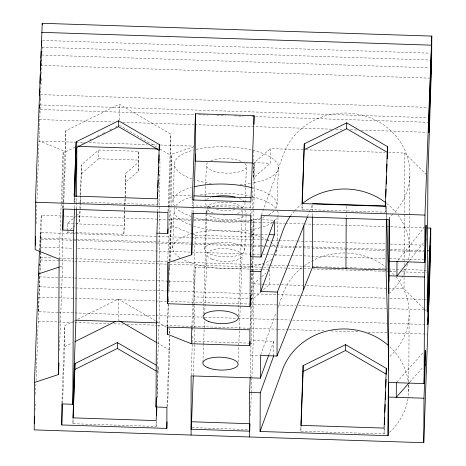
<?xml version="1.0" encoding="UTF-8"?>
<svg xmlns="http://www.w3.org/2000/svg" width="466" height="466" viewBox="0 0 466 466"><rect width="100%" height="100%" fill="white"/><g stroke="black" fill="none" stroke-linecap="round" stroke-linejoin="round"><path stroke-width="0.35" stroke-dasharray="2.33 1.75" d="M157.479 199.599L157.292 204.667L74.106 201.935L74.135 196.087M157.292 204.667L157.31 200.112M250.219 376.685L251.075 340.535L253.62 272.062M269.732 269.75L269.674 284.406L262.189 290.895M57.889 312.377L38.264 311.731L38.294 306.855M40.507 252.24L40.74 232.581L72.719 233.629M40.787 250.685L41.229 215.298L61.582 215.962M41.946 53.077L42.121 45.831M59.409 350.636L62.555 265.946L62.741 230.396M62.858 207.906L63.155 150.594L39.191 141.035L75.434 142.229M62.572 403.224L64.669 346.71L64.78 325.67L72.213 322.012M63.83 201.801L65.689 151.811L65.799 130.771L119.378 104.18L170.847 134.22L170.742 155.265L168.64 211.774M125.173 198.714L123.857 234.217L67.279 232.359L67.325 223.593L73.267 218.432M156.314 421.375L156.127 426.437L72.946 423.705L72.976 417.862M76.511 208.885L76.575 197.246M76.459 224.385L79.703 221.571L79.884 209.176M80.67 195.429L81.527 164.877L98.652 150.005L138.676 151.322L138.21 171.267L125.791 182.049L125.197 197.992M81.48 173.643L98.606 158.772L98.652 150.005M77.857 319.227L118.352 299.079L118.248 320.119L119.5 320.847M119.29 120.141L119.378 104.18M123.857 234.217L125.837 173.282L138.256 162.5L138.676 151.322M125.791 182.049L125.837 173.282M138.21 171.267L138.256 162.5M156.127 426.437L156.151 421.893M157.281 372.212L159.11 322.921L159.972 159.244M167.62 406.672L169.717 350.164L169.793 336.376M169.805 333.475L169.828 329.118L168.64 328.431M170.02 261.065L171.377 218.531L190.938 219.177M171.069 206.735L171.715 154.164L193.71 146.872M192.26 201.265L192.237 205.809L250.819 207.737L250.743 209.77M261.729 269.488L195.143 267.298L194.538 304.793M250.819 207.737L250.848 202.541M251.046 249.799L251.71 219.422L261.636 219.754M303.046 149.708L270.367 148.637L270.286 163.246L253.725 177.628L253.877 149.388M250.475 329.008L253.888 237.078L253.97 221.245L251.797 221.175M251.599 265.189L254.092 197.869L254.279 162.721L270.286 163.246M273.688 355.937L273.769 341.287L251.075 340.535M384.246 428.895L384.06 433.928L300.879 431.196L300.908 425.353M385.405 207.114L385.219 212.152L302.038 209.415L302.067 204.219M312.616 215.939L312.634 212.304M312.639 211.581L312.669 205.034M346.215 217.045L346.232 213.411M346.238 212.682L346.273 205.413M384.06 433.928L384.089 428.091M385.219 212.152L385.242 207.603M386.343 218.368L386.407 206.007L386.751 218.292M389.267 219.061L389.279 217.61A64.873 60.399 0.3 0 0 393.397 213.696M423.588 308.41L404.01 288.862L404.121 268.527M404.133 265.62L404.727 153.052L388.749 152.528M408.717 391.492L408.752 384.98M408.769 382.085L409.119 315.511M409.451 251.529L409.853 175.554M36.127 223.552L41.235 78.41M41.358 74.071L41.783 58.867M36.045 380.675L40.763 251.395M40.775 83.822L40.932 78.783M41.358 65.112L41.561 58.634M38.457 293.51L38.503 292.071M38.264 311.731L39.808 274.55M39.831 273.827L40.076 265.911M40.169 263.034L40.484 252.962M253.644 271.352L253.72 269.226M39.464 250.259L41.229 215.298M34.944 410.348L35.265 401.663M35.532 394.422L35.934 383.57M59.124 259.166L61.168 204.155M61.197 203.432L63.155 150.594M62.922 208.29L63.137 202.494M63.166 201.772L65.799 130.771M63.621 207.597L63.807 202.524M61.902 403.189L64.78 325.67M74.106 201.935L74.298 196.868M74.554 207.947L74.956 197.071M79.913 208.448L80.1 203.368M80.129 202.64L81.527 164.877M79.703 221.571L80.647 196.157M72.946 423.705L73.133 418.637M157.706 211.407L158.166 199.081M158.434 191.829L158.597 187.483M159.028 175.886L159.081 174.435M159.593 160.659L159.646 159.209M156.692 388.161L156.826 384.537M156.692 406.125L156.751 404.674M157.019 397.44L158.172 366.317L157.199 397.486M156.879 406.171L156.931 404.727M167.97 211.745L170.847 134.22M167.684 262.737L168.733 234.509M168.919 229.441L169.723 207.725M169.752 207.003L171.715 154.164M169.053 261.024L171.039 207.457M167.346 327.109L168.179 304.671M168.337 300.325L168.471 296.708M168.931 284.4L169.094 280.06M169.496 269.202L169.653 264.857M169.787 261.24L171.377 218.531M167.603 326.212L168.704 296.533M168.919 290.743L169.321 279.885M169.513 274.818L169.886 264.682M172.979 201.376L174.366 164.114M172.735 247.842L174.121 210.58M166.95 406.643L169.56 336.365M169.671 333.47L169.828 329.118M191.986 212.583L192.184 207.166M193.303 212.647L193.734 201.027M191.893 327.08L192.697 305.364M192.726 304.642L195.306 235.155L193.308 234.357M191.136 375.153L192.639 334.617M192.802 330.272L192.907 327.377M192.936 326.654L195.143 267.298M193.314 375.427L194.444 344.991M194.473 344.269L194.567 329.177M205.052 200.997L205.611 185.946M205.634 185.229L206.38 165.168M204.755 248.896L206.03 214.5M206.059 213.783L206.135 211.634M203.211 313.7L206.945 213.084M206.968 212.362L207.108 208.739M202.92 362.309L203.56 344.939M203.59 344.217L204.475 320.328M204.504 319.606L204.661 315.261M204.69 314.538L206.921 254.459M238.4 315.581L242.163 214.244M242.192 213.515L242.326 209.898M238.19 362.041L238.778 346.122M238.808 345.393L242.139 255.642M245.069 202.314L245.203 198.732M245.233 198.015L245.629 187.262M245.658 186.546L246.403 166.484M244.778 250.207L246.159 212.95M250.545 215.187L250.72 210.446M251.069 236.623L251.36 228.742M251.628 221.577L253.801 163.018L270.367 148.637M253.725 177.628L254.279 162.721M251.058 279.664L251.57 265.911M249.945 329.823L250.801 306.663M251.046 300.145L253.97 221.245M250.469 415.788L251.302 393.304M251.331 392.576L251.844 378.794M251.867 378.072L253.16 343.25L253.184 284.132L259.591 278.569M277.037 204.795L278.418 167.539M276.792 251.261L276.845 249.828M277.06 244.097L278.045 217.581M302.038 209.415L302.224 204.382M300.879 431.196L301.065 426.157M389.197 219.742L389.279 217.61M39.61 112.434L39.773 108.869M40.204 99.608L40.373 96.043M39.913 250.399L40.74 232.581M261.443 214.855L282.973 155.737A64.873 60.399 0.3 0 1 376.516 120.642A64.873 60.399 0.3 0 1 393.887 213.178M260.71 354.812L276.053 312.68M277.783 307.927L282.239 295.694A64.873 60.399 0.3 0 1 303.925 266.057M268.795 354.941L273.769 341.287M307.601 216.306L309.203 212.286M309.471 211.616L312.144 204.924M397.894 260.372L424.27 227.431M409.189 260.744L424.194 242.035M396.834 382.161L423.384 352.255M409.789 382.091L423.309 366.864M73.809 217.966L75.97 216.09M76.506 215.618L79.75 212.811M67.279 232.359L68.362 231.421M70.517 229.546L72.679 227.67M73.22 227.198L75.923 224.857M261.723 276.711L265.993 273M261.659 291.361L253.108 298.782L194.532 296.9M76.838 146.324L78.766 145.369M82.628 143.446L84.556 142.491M89.693 139.928L91.627 138.973M96.765 136.41L98.693 135.455M102.555 133.532L105.765 131.936M109.621 130.014L112.836 128.418M115.411 127.136L117.339 126.175M64.669 346.71L72.416 342.865M65.689 151.811L74.979 147.239M72.83 321.709L75.311 320.492M59.805 266.861L62.555 265.946M194.578 341.374L248.821 343.11M249.543 343.133L253.16 343.25M42.476 40.426L429.844 53.159M42.109 47.287L430.205 60.044M41.672 55.035L429.04 67.774M40.594 65.345L429.413 78.125M40.437 94.615L427.805 107.349M40.082 104.943L427.45 117.677M40.361 109.539L194.433 114.607M198.796 114.747L208.244 115.061M216.964 115.347L225.684 115.632M234.404 115.918L243.13 116.203M251.85 116.494L254.756 116.587M255.485 116.611L429.18 122.319M39.278 119.558L113.407 121.993M122.855 122.308L194.077 124.649M194.805 124.672L332.165 129.187M335.8 129.303L342.341 129.519M350.333 129.781L357.603 130.026M361.237 130.142L426.646 132.292M76.162 142.252L84.136 142.514M89.21 142.683L147.204 144.588M152.277 144.757L157.351 144.92M160.252 145.019L193.6 146.114M305.952 149.807L385.114 152.405M98.606 158.772L138.623 160.088M171.5 195.155L191.782 195.819M251.92 197.8L254.092 197.869M262.346 219.777L272.983 220.127M193.839 219.27L251.075 221.152M62.31 215.991L73.209 216.346M77.572 216.492L166.962 219.428M167.69 219.451L190.944 220.214M193.85 220.313L249.811 222.154M250.539 222.177L272.342 222.894M275.249 222.987L284.697 223.301M285.425 223.325L303.593 223.919M304.321 223.942L385.72 226.622M386.448 226.645L424.235 227.886M67.325 223.593L123.904 225.451M251.634 234.037L260.144 234.316M260.849 234.34L267.944 234.573M195.306 235.155L253.888 237.078M73.442 233.652L75.626 233.728M76.348 233.751L191.182 237.526M191.905 237.549L260.22 239.792M260.948 239.815L266.039 239.984M266.762 240.007L271.125 240.153M271.853 240.176L278.394 240.392M279.117 240.415L296.562 240.986M297.285 241.015L345.254 242.588M345.982 242.611L385.953 243.928M390.316 244.073L423.745 245.168M39.919 238.039L72.626 239.116M73.348 239.14L75.533 239.209M76.255 239.233L249.228 244.924M249.957 244.947L260.127 245.279M260.855 245.302L268.853 245.565M271.76 245.664L276.117 245.803M276.845 245.827L294.285 246.403M295.013 246.427L345.16 248.075M345.888 248.098L385.132 249.392M390.223 249.555L424.38 250.679M41.107 239.239L155.935 243.013M156.663 243.036L190.821 244.161M191.549 244.184L248.96 246.071M249.689 246.095L275.855 246.957M276.577 246.98L294.023 247.551M294.751 247.574L302.743 247.836M303.471 247.86L311.463 248.128M312.191 248.151L384.869 250.539M389.955 250.708L424.112 251.826M40.664 247.207L72.638 248.256M77.729 248.425L260.144 254.419M263.051 254.518L265.958 254.611M266.686 254.634L290.668 255.42M291.396 255.45L345.178 257.215M345.906 257.238L385.149 258.531M389.512 258.671L424.392 259.818M40.309 257.552L52.664 257.96M59.205 258.176L155.86 261.35M156.588 261.379L167.492 261.735M173.305 261.927L249.613 264.438M250.341 264.461L261.968 264.839M262.696 264.863L269.237 265.078M269.965 265.102L286.683 265.655M287.406 265.678L302.667 266.179M303.395 266.202L311.393 266.465M312.115 266.488L320.841 266.773M325.198 266.919L339.009 267.373M341.916 267.467L356.449 267.944M360.084 268.067L374.617 268.544M378.252 268.666L384.794 268.876M385.522 268.905L387.7 268.975M388.428 268.999L400.783 269.406M403.69 269.499L426.221 270.239M40.525 259.981L59.421 260.605M60.143 260.628L73.954 261.082M74.682 261.106L166.251 264.117M169.886 264.234L250.557 266.884M251.285 266.907L262.911 267.292M263.639 267.315L286.899 268.078M287.621 268.107L312.331 268.917M313.059 268.94L388.644 271.428M389.372 271.451L397.364 271.713M401.727 271.853L426.437 272.668M262.451 269.511L268.276 269.703M39.202 276.868L59.502 277.538M60.231 277.561L74.007 278.016M74.729 278.039L156.658 280.73M157.386 280.759L168.261 281.115M168.983 281.138L195.085 281.994M253.661 283.876L260.937 284.114M261.665 284.138L263.849 284.213M264.577 284.237L280.561 284.767M281.289 284.79L303.075 285.512M306.704 285.635L404.01 288.862M39.424 286.782L75.038 287.953M75.766 287.976L166.612 290.965M167.335 290.988L276.35 294.57M277.078 294.594L300.337 295.357M301.059 295.38L386.093 298.176M389.727 298.298L423.157 299.393M423.885 299.422L426.064 299.492M38.346 297.11L57.965 297.751M58.693 297.774L155.353 300.954M156.081 300.978L166.257 301.31M166.979 301.339L249.106 304.036M249.834 304.059L295.619 305.562M298.525 305.661L386.465 308.55M389.372 308.649L426.437 309.867M58.617 312.401L155.277 315.581M156.005 315.604L201.79 317.107M204.696 317.206L237.398 318.278M238.126 318.301L275.919 319.548M276.647 319.571L289.73 320.002M292.636 320.095L387.112 323.2M390.019 323.299L427.089 324.517M156.943 322.851L159.11 322.921L168.045 328.087M38.247 321.319L108.741 323.637M113.832 323.806L123.28 324.115M126.909 324.237L156.71 325.216M157.438 325.239L277.352 329.182M278.08 329.206L288.256 329.538M288.978 329.561L324.592 330.732M331.134 330.947L359.478 331.879M368.198 332.165L387.095 332.788M390.001 332.881L427.794 334.128M251.017 355.191L259.521 355.471M192.097 427.619L248.512 429.518M171.337 225.596L192.644 234.089M160.024 149.062L170.742 155.265M157.164 342.836L169.717 350.164M119.267 125.22L158.143 147.961M118.352 299.079L155.353 320.719M155.976 321.086L159.11 322.921M404.727 153.052L425.848 174.138M424.107 308.923L426.163 310.979M194.543 305.51L194.567 328.46M274.025 211.034A52.058 18.984 2.1 0 1 268.364 214.983M264.566 216.702A52.058 18.984 2.1 0 1 262.457 217.482M261.729 217.727A52.058 18.984 2.1 0 1 251.663 220.261M250.935 220.395A52.058 18.984 2.1 0 1 193.938 217.325M191.264 216.463A52.058 18.984 2.1 0 1 175.927 207.813M174.727 206.351A52.058 18.984 2.1 0 1 191.415 187.501M252.555 187.856A52.058 18.984 2.1 0 1 275.651 209.071M244.72 202.465A20.021 7.305 2.1 0 1 241.178 207.912M234.981 209.741A20.021 7.305 2.1 0 1 214.972 209.083M210.114 207.487A20.021 7.305 2.1 0 1 204.999 202.43M206.537 199.681A20.021 7.305 2.1 0 1 210.888 197.456M239.186 198.388A20.021 7.305 2.1 0 1 244.347 201.83M196.174 149.388A52.058 18.984 2.1 0 1 270.175 156.972A52.058 18.984 2.1 0 1 252.322 183.132M250.341 183.464A52.058 18.984 2.1 0 1 239.763 184.618M211.383 183.534A52.058 18.984 2.1 0 1 195.324 180.062M192.004 178.973A52.058 18.984 2.1 0 1 193.454 150.058M244.895 163.636A20.021 7.305 2.1 0 1 226.354 173.131A20.021 7.305 2.1 0 1 207.918 162.424M210.865 160.718A20.021 7.305 2.1 0 1 242.605 162.063M271.678 259.277A52.058 18.984 2.1 0 1 264.997 262.894M264.321 263.162A52.058 18.984 2.1 0 1 251.419 266.727M250.691 266.855A52.058 18.984 2.1 0 1 182.486 259.265M179.66 257.57A52.058 18.984 2.1 0 1 191.171 233.961M191.829 233.786A52.058 18.984 2.1 0 1 249.555 233.647M250.865 233.955A52.058 18.984 2.1 0 1 260.412 236.862M261.624 237.328A52.058 18.984 2.1 0 1 266.418 239.507M267.041 239.839A52.058 18.984 2.1 0 1 275.808 247.516M276.688 250.021A52.058 18.984 2.1 0 1 274.992 256.119M277.497 210.882A52.058 18.984 2.1 0 1 275.604 219.783M272.453 222.439A52.058 18.984 2.1 0 1 261.024 227.507M260.389 227.693A52.058 18.984 2.1 0 1 193.722 226.103M191.124 225.212A52.058 18.984 2.1 0 1 175.14 206.904M175.921 205.722A52.058 18.984 2.1 0 1 191.905 196.885M200.223 194.986A52.058 18.984 2.1 0 1 249.601 196.087M252.246 196.693A52.058 18.984 2.1 0 1 276.431 209.024M243.456 216.515A20.021 7.305 2.1 0 1 208.797 215.374M206.438 212.915A20.021 7.305 2.1 0 1 208.22 208.465M208.838 208.069A20.021 7.305 2.1 0 1 240.322 207.591M244.65 210.102A20.021 7.305 2.1 0 1 245.844 214.209M395.983 276.926A64.873 60.399 0.3 0 1 389.599 356.63M304.508 265.632A64.873 60.399 0.3 0 1 346.523 253.015M347.222 253.038A64.873 60.399 0.3 0 1 386.384 267.455M389.663 270.245A64.873 60.399 0.3 0 1 394.143 274.765M398.057 215.193A64.873 60.399 0.3 0 1 408.333 260.814M407.488 264.333A64.873 60.399 0.3 0 1 389.937 292.648M290.376 216.224A64.873 60.399 0.3 0 1 294.308 211.232M294.78 210.696A64.873 60.399 0.3 0 1 301.438 204.294M386.716 203.473A64.873 60.399 0.3 0 1 396.321 212.95M408.589 385.033A64.873 60.399 0.3 0 1 408.111 397.923M407.995 398.64A64.873 60.399 0.3 0 1 389.203 432.611M389.786 346.71A64.873 60.399 0.3 0 1 408.292 382.155M242.279 209.729A17.621 6.425 2.1 0 1 237.171 213.55M224.705 215.024A17.621 6.425 2.1 0 1 223.395 214.966M213.393 213.148A17.621 6.425 2.1 0 1 207.195 208.576M207.131 208.017A17.621 6.425 2.1 0 1 224.775 202.168A17.621 6.425 2.1 0 1 242.349 209.176M210.585 254.25A20.021 7.305 2.1 0 0 244.085 252.077A20.021 7.305 2.1 0 0 219.62 242.326A20.021 7.305 2.1 0 0 210.585 254.25M212.036 259.178A17.621 6.425 2.1 0 0 241.522 257.284A17.621 6.425 2.1 0 0 220.034 248.687A17.621 6.425 2.1 0 0 212.036 259.178"/><path stroke-width="0.7" d="M427.87 228.008L430.776 228.101L430.654 252.042L423.763 442.7L191.095 435.046L191.107 375.876L260.343 378.153L268.544 355.622M249.683 436.922L249.636 392.454L250.195 377.402M159.308 149.732L159.331 144.53L118.574 120.805L76.15 141.798L74.135 196.087L157.316 198.813L159.331 144.53M59.118 267.088L38.492 273.926L34.461 382.499L34.216 429.891L191.095 435.046M430.776 228.101L429.466 250.848L427.194 312.01L427.905 176.2L431.656 60.091L431.784 36.103L42.237 23.3L35.41 202.267L35.16 249.607L59.124 259.166L58.524 374.518L34.461 382.499M38.486 275.68L38.492 273.926M39.336 108.403L39.354 104.92M42.231 24.756L42.237 23.3M167.055 421.887L166.816 428.411L61.762 424.957L61.873 403.917L72.807 404.278L75.929 320.183L76.511 208.885M72.807 404.278L73.715 230.42L62.782 230.058L62.893 209.018L167.946 212.473L167.836 233.513L156.902 233.151L157.683 212.129M74.321 196.145L76.15 141.798M73.156 417.915L74.991 363.585L117.409 342.592L156.32 365.239M76.575 196.518L76.838 147.052L74.985 196.343M156.261 371.064L117.38 348.434L117.409 342.592M159.308 150.384L118.539 126.653L118.574 120.805M166.816 428.411L166.927 407.371L155.994 407.01L156.902 233.151M167.306 334.174L167.346 327.109L249.945 329.823L249.858 345.656L191.276 343.727L167.306 334.174L167.579 326.934M250.469 295.59L250.067 306.447L167.469 303.733L167.684 262.737L191.742 254.762L193.279 213.37M191.742 254.762L191.957 213.265L250.545 215.187L250.324 256.684L260.977 257.034L274.404 220.173L274.323 234.782L260.902 271.649L260.797 291.512L277.352 292.054L307.333 216.97M191.386 424.992L191.404 421.747L249.992 423.722L249.694 431.178L191.107 429.198L191.404 421.747M254.005 124.282L254.052 115.673L195.464 113.745L195.219 161.09L252.356 162.966M250.067 306.447L250.248 271.299L250.807 256.248M388.411 382.935L388.067 435.681L260.063 431.475L260.267 392.797L273.688 355.937M260.343 378.153L260.459 355.488L277.014 356.036L312.342 267.56L312.61 216.667M260.977 257.034L261.193 215.537L389.197 219.742L388.067 435.681M277.014 356.036L277.352 292.054M303.092 371.478L303.121 365.635L345.545 344.648L386.308 368.367L386.273 374.21L345.516 350.49L303.092 371.478L301.088 425.441M303.523 289.654L303.855 225.678M302.253 203.659L304.286 143.854L346.704 122.861L387.467 146.586L387.199 158.906M345.516 350.49L345.545 344.648M345.941 268.666L346.203 218.502M387.438 152.429L346.675 128.709L346.704 122.861M388.481 369.922L388.545 357.568L386.069 269.983L386.337 219.09M388.941 281.289L389.267 219.783M396.35 382.702L396.275 397.317L409.305 382.633M396.985 261.508L396.91 276.053L408.274 261.88M423.763 442.7L423.996 398.226L425.242 364.692L425.318 350.083L424.072 383.617L388.347 382.44M424.072 383.617L424.631 277.031L426.011 239.769L426.087 225.16L424.707 262.416L388.982 261.245M424.707 262.416L424.957 215.071L431.784 36.103M39.651 95.565L39.849 89.088M40.029 83.332L40.303 74.7M40.437 70.378L40.792 61.063M39.33 265.445L39.377 264.006M167.585 281.872L167.597 281.394M35.323 245.267L35.643 236.582M38.532 275.412L39.441 250.976M34.461 423.378L34.729 416.138M62.782 230.058L63.562 209.048M58.524 374.518L58.955 362.938M61.762 424.957L62.543 403.946M73.715 230.42L74.525 208.669M74.991 363.585L72.976 417.862L156.157 420.6L156.669 406.847M157.508 198.877L157.747 192.365M157.933 187.297L158.207 180.057M158.393 174.995L158.661 167.754M158.848 162.686L159.145 154.729M155.994 407.01L156.343 397.585M156.529 415.585L156.797 408.344M167.836 233.513L167.999 229.167M167.469 303.733L169.001 262.469M195.464 113.745L192.266 199.966L250.854 201.889L254.052 115.673M193.763 200.304L195.481 153.996M191.276 343.727L191.864 327.802M191.479 424.695L193.285 376.149M250.324 256.684L250.487 252.386M249.858 345.656L250.021 341.31M304.286 143.854L302.067 203.572L385.248 206.304L387.467 146.586M303.121 365.635L300.908 425.353L384.089 428.091L386.308 368.367M385.434 206.391L385.621 201.359M385.778 197.042L386.075 189.126M386.262 184.087L386.553 176.177M386.716 171.861L387.007 163.945M384.403 424.578L384.671 417.385M384.858 412.346L385.155 404.43M385.341 399.397L385.609 392.197M385.796 387.164L386.087 379.248M40.926 58.215L41.253 51.091M41.521 45.388L41.719 41.113M260.797 291.512L282.571 231.719A64.873 60.399 0.3 0 1 290.376 216.224M260.063 431.475L281.837 371.676A64.873 60.399 0.3 0 1 388.731 345.749M425.103 240.905L426.011 239.769M424.276 365.781L425.242 364.692M118.539 126.653L76.115 147.64M304.251 149.697L346.675 128.709M74.997 341.584L115.661 321.4M74.956 369.422L117.38 348.434M41.713 32.352L431.26 45.161M78.288 146.376L157.852 148.992M193.961 195.895L251.197 197.776M312.68 203.584L385.691 205.984M35.41 202.267L424.957 215.071M269.36 234.619L274.323 234.782M427.287 250.772L429.466 250.848M312.342 267.56L386.069 269.983M250.248 271.299L260.902 271.649M75.929 320.183L156.943 322.851M249.636 392.454L260.267 392.797M388.271 397.049L423.996 398.226M388.906 275.773L424.631 277.031M120.129 321.214L156.535 342.469M386.774 219.014L388.877 293.592M194.101 186.814A52.058 18.984 2.1 0 1 251.11 187.495M212.857 196.891A20.021 7.305 2.1 0 1 235.045 197.089M301.991 203.84A64.873 60.399 0.3 0 1 386.151 203.03M427.893 309.913L427.811 324.54L428.97 299.586L430.287 245.384L427.893 309.913M428.901 117.729L428.825 132.361L431.219 67.844L431.3 53.206L428.901 117.729M208.005 367.756A17.621 6.425 2.1 0 0 237.491 365.857A17.621 6.425 2.1 0 0 216.003 357.265A17.621 6.425 2.1 0 0 208.005 367.756M208.238 321.307A17.621 6.425 2.1 0 0 237.712 319.396A17.621 6.425 2.1 0 0 216.189 310.81A17.621 6.425 2.1 0 0 208.238 321.307"/></g></svg>
